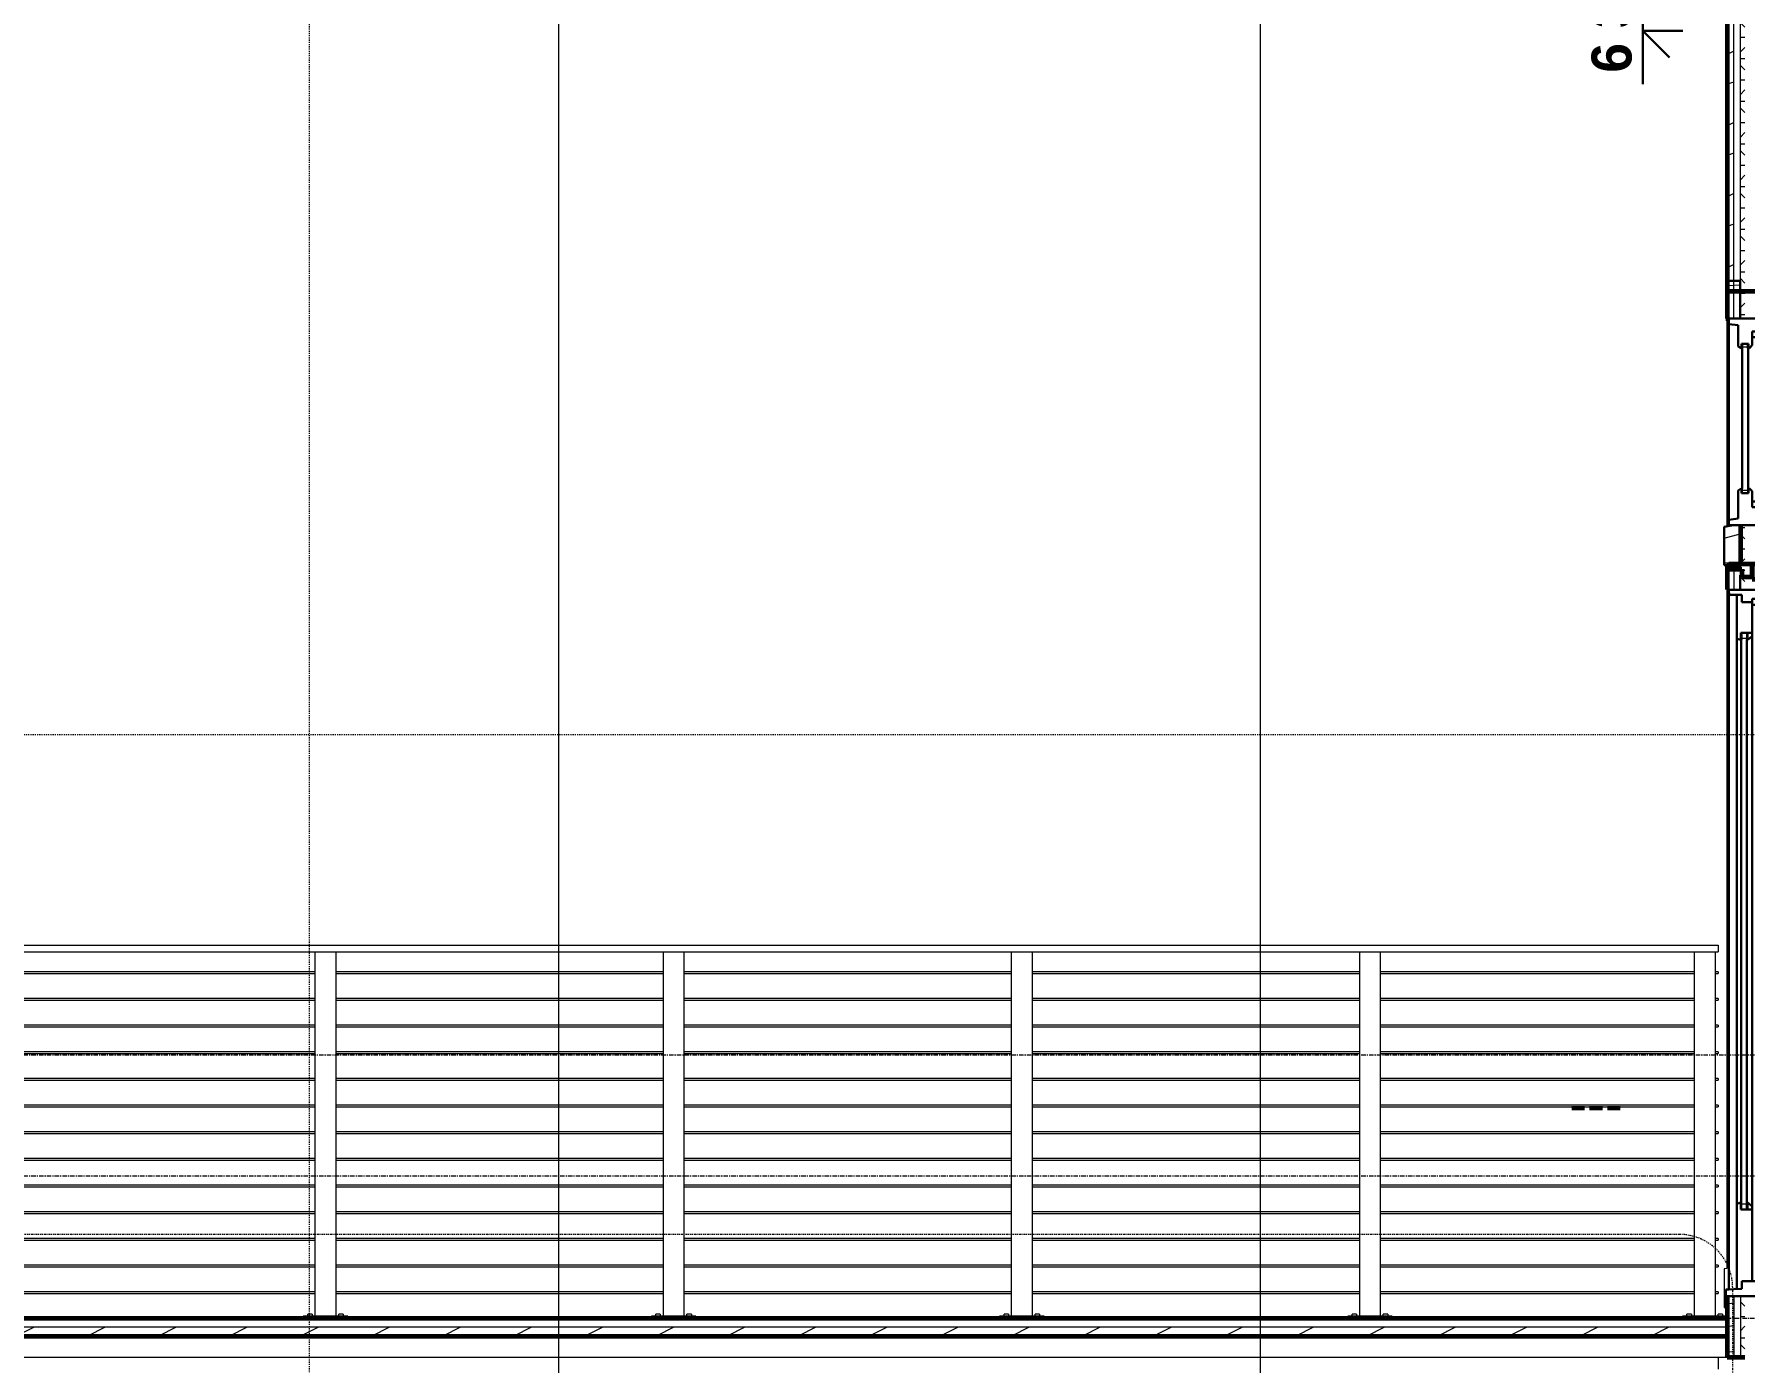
# Model space of a CAD drawing. Header units: inches. Extents: x -3225 to -1923, y -226 to 478.
# Drawn here: x -2907.8 to -2715.3, y -2.6 to 146.9 of the extents above; entities that cross this region are included whole.
import ezdxf

# ---------------------------------------------------------------- set-up
doc = ezdxf.new("R2010")
doc.units = ezdxf.units.IN
doc.header["$MEASUREMENT"] = 0
for name, pattern in [('Aligning Line 1_8_', [0.25, 0.125, -0.125]), ('Dash Dot 3_16_', [0.3125, 0.1875, -0.0625, 0, -0.0625]), ('Grid Line 1_2_', [0.875, 0.5, -0.125, 0.125, -0.125])]:
    doc.linetypes.add(name, pattern=pattern)
for name, color, linetype, lineweight in [('A-ANNO-DIMS-1', 211, 'Continuous', 30), ('A-ANNO-SYMB', 150, 'Continuous', 9), ('A-ANNO-SYMB-1', 150, 'Dash Dot 3_16_', 9), ('A-DOOR-1', 31, 'Continuous', 60), ('A-DOOR-2', 31, 'Continuous', 9), ('A-DOOR-FRAM', 31, 'Continuous', 9), ('A-DOOR-FRAM-1', 31, 'Continuous', 30), ('A-DOOR-GLAZ', 31, 'Continuous', 9), ('A-FLOR-1', 192, 'Continuous', 60), ('A-FLOR-HRAL', 11, 'Continuous', 9), ('A-FLOR-LEVL-1', 51, 'Grid Line 1_2_', 9), ('A-FLOR-MCUT', 51, 'Continuous', 18), ('A-FLOR-PATT-1', 8, 'Continuous', 9), ('A-GLAZ', 151, 'Continuous', 18), ('A-GLAZ-1', 151, 'Continuous', 9), ('A-GLAZ-2', 151, 'Continuous', 30), ('A-WALL', 113, 'Continuous', 18), ('A-WALL-1', 113, 'Continuous', 60), ('A-WALL-PATT-1', 111, 'Continuous', 9), ('G-ANNO-SYMB', 111, 'Aligning Line 1_8_', 9), ('G-ANNO-SYMB-1', 111, 'Continuous', 9), ('I-WALL-1', 2, 'Continuous', 60), ('S-FNDN', 32, 'Continuous', 18)]:
    doc.layers.add(name, color=color, linetype=linetype, lineweight=lineweight)
doc.styles.add('Century Gothic', font='ufonts.com_century-gothic.ttf', dxfattribs={"height": 4.5})
doc.styles.add('Century Gothic_B', font='GOTHICB.TTF', dxfattribs={"height": 4.5})
doc.dimstyles.new('OD__1_4__Tol__', dxfattribs={"dimscale": 12, "dimtxt": 4.698757, "dimasz": 0.5, "dimexe": 0.375, "dimexo": 0.25, "dimgap": 0.0625, "dimtad": 1, "dimrnd": 0.25, "dimzin": 3, "dimdsep": 46, "dimlunit": 4, "dimtxsty": 'Century Gothic_B', "dimblk1": 'OBLIQUE', "dimblk2": 'OBLIQUE', "dimsah": 1, "dimcen": 0.09, "dimdle": 0.375, "dimazin": 0, "dimtfac": 1, "dimtdec": 4, "dimtix": 1, "dimtmove": 0, "dimatfit": 3, "dimfxl": 1, "dimtvp": 1, "dimtfill": 1, "dimfrac": 2, "dimtolj": 1, "dimtzin": 0, "dimlwd": 30, "dimlwe": 30, "dimarcsym": 2})
pattern_1 = [(216.87, (-2622.268, 132.934), (23.9897714, 15.993643), [3.998, -35.986]), (206.565, (-2617.47, 130.535), (-7.99708, -7.99662), [8.941, -8.941]), (198.435, (-2617.47, 126.537), (-15.993845, -7.997098), [5.058, -20.23])]
pattern_2 = [(355.236, (-2625.466, 129.017), (-263.999686, 24.001546), [2.89, -286.108]), (11.31, (-2622.586, 128.777), (96.00039, 24.00041), [3.671, -118.705]), (45, (-2618.986, 129.497), (0, 24.0006), [2.715, -31.226]), (46.848, (-2617.066, 131.417), (335.998039, 360.002359), [5.264, -521.098]), (12.995, (-2613.466, 135.257), (-215.999946, -48.00138), [3.202, -316.998]), (0, (-2610.346, 135.977), (24, 24), [6, -18]), (350.538, (-2604.346, 135.977), (-120.00022, 23.99977), [2.92, -143.067]), (354.289, (-2625.466, 135.497), (-215.999717, 24.001433), [2.412, -238.785]), (0, (-2623.066, 135.257), (24, 24), [3.6, -20.4]), (28.301, (-2619.466, 135.257), (263.99984, 144.000819), [3.544, -350.812]), (52.125, (-2616.346, 136.937), (-96.00035, -120.000279), [5.473, -268.169]), (39.289, (-2612.986, 141.257), (144.000322, 119.999016), [3.411, -337.693]), (6.34, (-2610.346, 143.417), (192.000086, 23.999), [4.347, -212.983]), (348.111, (-2606.026, 143.897), (-335.999111, 72.0018444), [4.66, -461.336]), (353.29, (-2625.466, 142.937), (216.000198, -24.000742), [4.108, -406.706]), (3.367, (-2621.386, 142.457), (384.000105, 24.003305), [4.087, -404.618]), (33.69, (-2617.306, 142.697), (-47.99962, -24.00016), [4.327, -82.207]), (47.49, (-2613.706, 145.097), (239.998435, 264.001956), [3.907, -386.785]), (14.931, (-2611.066, 147.977), (264.000774, 71.99817), [3.726, -368.854]), (0, (-2607.466, 148.937), (24, 24), [2.88, -21.12]), (347.005, (-2604.586, 148.937), (215.999946, -48.001379), [3.202, -316.998]), (0, (-2618.026, 124.937), (24, 24), [0.063, -23.937]), (223.152, (-2614.666, 128.537), (360.002359, 335.998039), [5.264, -521.098]), (206.565, (-2618.506, 148.937), (-23.99974, -23.9997), [2.147, -51.519]), (188.13, (-2620.426, 147.977), (-144.00022, -23.999654), [3.394, -166.312]), (156.801, (-2623.786, 147.497), (-119.99995, 48.00137), [1.828, -180.951]), (26.565, (-2614.666, 128.537), (23.99974, 23.9997), [2.683, -50.982]), (6.71, (-2612.266, 129.737), (-216.000198, -24.000742), [4.108, -406.706]), (349.875, (-2608.186, 130.217), (407.9992525, -72.00207), [6.826, -675.804]), (349.695, (-2625.466, 126.377), (144.000477, -24.000103), [2.683, -265.645]), (15.524, (-2622.826, 125.897), (-264.000139, -71.999167), [4.484, -443.873]), (42.879, (-2618.506, 127.097), (-311.999011, -288.000354), [4.585, -453.934]), (34.695, (-2615.146, 130.217), (240.000059, 167.999216), [3.795, -375.679]), (9.462, (-2612.026, 132.377), (120.00022, 23.99977), [4.38, -141.607]), (353.418, (-2607.706, 133.097), (-408.0001485, 48.000424), [6.281, -621.859]), (351.87, (-2625.466, 132.377), (-144.00022, 23.999654), [3.394, -166.312]), (11.31, (-2622.106, 131.897), (96.00039, 24.00041), [3.671, -118.705]), (42.51, (-2618.506, 132.617), (-264.001956, -239.998435), [3.907, -386.785]), (45, (-2615.626, 135.257), (0, 24.0006), [4.412, -29.529]), (17.354, (-2612.506, 138.377), (-311.999979, -95.999553), [4.023, -398.29]), (356.633, (-2608.666, 139.577), (-384.000105, 24.003305), [4.087, -404.618]), (342.897, (-2604.586, 139.337), (239.999665, -72.00063), [3.264, -323.171]), (351.254, (-2625.466, 138.377), (168.000296, -23.999242), [3.157, -312.514]), (14.931, (-2622.346, 137.897), (264.000774, 71.99817), [3.726, -368.854]), (32.005, (-2618.746, 138.857), (-120.00072, -71.99934), [4.528, -221.887]), (49.899, (-2614.906, 141.257), (-264.0002635, -311.999605), [5.961, -590.186]), (15.945, (-2611.066, 145.817), (-96.00064, -23.99911), [3.494, -171.228]), (353.991, (-2607.706, 146.777), (240.000235, -24.000218), [4.585, -453.934]), (336.801, (-2603.146, 146.297), (119.99995, -48.00137), [1.828, -180.951]), (350.538, (-2625.466, 145.577), (-120.00022, 23.99977), [2.92, -143.067]), (10.008, (-2622.586, 145.097), (264.00047, 47.999892), [4.143, -410.161]), (37.405, (-2618.506, 145.817), (312.0020274, 239.997904), [5.136, -508.486]), (29.055, (-2614.426, 124.937), (167.999253, 96.001016), [2.471, -244.624]), (10.784, (-2612.266, 126.137), (-384.000356, -71.997667), [5.131, -507.931]), (352.875, (-2607.226, 127.097), (-168.000466, 24.000177), [5.805, -187.689])]
pattern_3 = [(0, (-2625.466, 124.937), (0, 2.399), []), (315, (-2625.466, 124.937), (2.398506, 0), [3.393, -3.393]), (45, (-2625.466, 124.937), (2.398506, 0), [3.393, -3.393])]

# ---------------------------------------------------------------- blocks, each defined once
blk = doc.blocks.new('Railing - 2_ x 1_2_ 2-1559248-Section 12')
at = {"layer": 'A-FLOR-HRAL'}
for p, q in [((-2721.02, 43.62), (-2721.02, 2.62)), ((-2718.65, 2.62), (-2718.65, 43.62)), ((-2717.34, 2.62), (-2722.34, 2.62)), ((-2722.34, 2.62), (-2722.34, 2.37)), ((-2721.84, 2.62), (-2721.84, 2.87)), ((-2721.59, 2.87), (-2721.84, 2.87)), ((-2721.34, 2.87), (-2721.59, 2.87)), ((-2721.34, 2.87), (-2721.34, 2.62)), ((-2718.34, 2.62), (-2718.34, 2.87)), ((-2718.09, 2.87), (-2718.34, 2.87)), ((-2717.84, 2.87), (-2718.09, 2.87)), ((-2717.84, 2.87), (-2717.84, 2.62))]:
    blk.add_line(p, q, dxfattribs=at)
blk = doc.blocks.new('Railing - 2_ x 1_2_ 2-V2-Section 12')
at = {"layer": 'A-FLOR-HRAL'}
for p, q in [((-3032.86, 43.62), (-3032.86, 2.62)), ((-3030.48, 2.62), (-3030.48, 43.62)), ((-3029.17, 2.62), (-3034.17, 2.62)), ((-3034.17, 2.62), (-3034.17, 2.37)), ((-3033.67, 2.62), (-3033.67, 2.87)), ((-3033.42, 2.87), (-3033.67, 2.87)), ((-3033.17, 2.87), (-3033.42, 2.87)), ((-3033.17, 2.87), (-3033.17, 2.62)), ((-3030.17, 2.62), (-3030.17, 2.87)), ((-3029.92, 2.87), (-3030.17, 2.87)), ((-3029.67, 2.87), (-3029.92, 2.87)), ((-3029.67, 2.87), (-3029.67, 2.62)), ((-3029.17, 2.37), (-3029.17, 2.62))]:
    blk.add_line(p, q, dxfattribs=at)
blk = doc.blocks.new('Railing - Railing-1114347-Section 12')
at = {"layer": 'A-FLOR-HRAL'}
for p, q in [((-3069.34, 44.38), (-2718.34, 44.38)), ((-2718.34, 44.38), (-2718.34, 43.62)), ((-3069.34, 43.62), (-2718.34, 43.62)), ((-2876.19, 41.37), (-2912.98, 41.37)), ((-2912.98, 41.19), (-2876.19, 41.19)), ((-2837.02, 41.37), (-2873.82, 41.37)), ((-2873.82, 41.19), (-2837.02, 41.19)), ((-2797.86, 41.37), (-2834.65, 41.37)), ((-2834.65, 41.19), (-2797.86, 41.19)), ((-2758.69, 41.37), (-2795.48, 41.37)), ((-2795.48, 41.19), (-2758.69, 41.19)), ((-2721.02, 41.37), (-2756.32, 41.37)), ((-2756.32, 41.19), (-2721.02, 41.19)), ((-2718.34, 41.37), (-2718.65, 41.37)), ((-2718.65, 41.19), (-2718.34, 41.19)), ((-2718.34, 41.37), (-2718.34, 41.28)), ((-2718.34, 41.28), (-2718.34, 41.19)), ((-2876.19, 38.37), (-2912.98, 38.37)), ((-2912.98, 38.19), (-2876.19, 38.19)), ((-2837.02, 38.37), (-2873.82, 38.37)), ((-2873.82, 38.19), (-2837.02, 38.19)), ((-2797.86, 38.37), (-2834.65, 38.37)), ((-2834.65, 38.19), (-2797.86, 38.19)), ((-2758.69, 38.37), (-2795.48, 38.37)), ((-2795.48, 38.19), (-2758.69, 38.19)), ((-2721.02, 38.37), (-2756.32, 38.37)), ((-2756.32, 38.19), (-2721.02, 38.19)), ((-2718.34, 38.37), (-2718.65, 38.37)), ((-2718.65, 38.19), (-2718.34, 38.19)), ((-2718.34, 38.37), (-2718.34, 38.28)), ((-2718.34, 38.28), (-2718.34, 38.19)), ((-2876.19, 35.37), (-2912.98, 35.37)), ((-2912.98, 35.19), (-2876.19, 35.19)), ((-2837.02, 35.37), (-2873.82, 35.37)), ((-2873.82, 35.19), (-2837.02, 35.19)), ((-2797.86, 35.37), (-2834.65, 35.37)), ((-2834.65, 35.19), (-2797.86, 35.19)), ((-2758.69, 35.37), (-2795.48, 35.37)), ((-2795.48, 35.19), (-2758.69, 35.19)), ((-2721.02, 35.37), (-2756.32, 35.37)), ((-2756.32, 35.19), (-2721.02, 35.19)), ((-2718.34, 35.37), (-2718.65, 35.37)), ((-2718.65, 35.19), (-2718.34, 35.19)), ((-2718.34, 35.37), (-2718.34, 35.28)), ((-2718.34, 35.28), (-2718.34, 35.19)), ((-2876.19, 32.37), (-2912.98, 32.37)), ((-2912.98, 32.19), (-2876.19, 32.19)), ((-2837.02, 32.37), (-2873.82, 32.37)), ((-2873.82, 32.19), (-2837.02, 32.19)), ((-2797.86, 32.37), (-2834.65, 32.37)), ((-2834.65, 32.19), (-2797.86, 32.19)), ((-2758.69, 32.37), (-2795.48, 32.37)), ((-2795.48, 32.19), (-2758.69, 32.19)), ((-2721.02, 32.37), (-2756.32, 32.37)), ((-2756.32, 32.19), (-2721.02, 32.19)), ((-2718.34, 32.37), (-2718.65, 32.37)), ((-2718.65, 32.19), (-2718.34, 32.19)), ((-2718.34, 32.37), (-2718.34, 32.28)), ((-2718.34, 32.28), (-2718.34, 32.19)), ((-2876.19, 29.37), (-2912.98, 29.37)), ((-2912.98, 29.19), (-2876.19, 29.19)), ((-2837.02, 29.37), (-2873.82, 29.37)), ((-2873.82, 29.19), (-2837.02, 29.19)), ((-2797.86, 29.37), (-2834.65, 29.37)), ((-2834.65, 29.19), (-2797.86, 29.19)), ((-2758.69, 29.37), (-2795.48, 29.37)), ((-2795.48, 29.19), (-2758.69, 29.19)), ((-2721.02, 29.37), (-2756.32, 29.37)), ((-2756.32, 29.19), (-2721.02, 29.19)), ((-2718.34, 29.37), (-2718.65, 29.37)), ((-2718.65, 29.19), (-2718.34, 29.19)), ((-2718.34, 29.37), (-2718.34, 29.28)), ((-2718.34, 29.28), (-2718.34, 29.19)), ((-2876.19, 26.37), (-2912.98, 26.37)), ((-2912.98, 26.19), (-2876.19, 26.19)), ((-2837.02, 26.37), (-2873.82, 26.37)), ((-2873.82, 26.19), (-2837.02, 26.19)), ((-2797.86, 26.37), (-2834.65, 26.37)), ((-2834.65, 26.19), (-2797.86, 26.19)), ((-2758.69, 26.37), (-2795.48, 26.37)), ((-2795.48, 26.19), (-2758.69, 26.19)), ((-2721.02, 26.37), (-2756.32, 26.37)), ((-2756.32, 26.19), (-2721.02, 26.19)), ((-2718.34, 26.37), (-2718.65, 26.37)), ((-2718.65, 26.19), (-2718.34, 26.19)), ((-2718.34, 26.37), (-2718.34, 26.28)), ((-2718.34, 26.28), (-2718.34, 26.19)), ((-2876.19, 23.37), (-2912.98, 23.37)), ((-2912.98, 23.19), (-2876.19, 23.19)), ((-2837.02, 23.37), (-2873.82, 23.37)), ((-2873.82, 23.19), (-2837.02, 23.19)), ((-2797.86, 23.37), (-2834.65, 23.37)), ((-2834.65, 23.19), (-2797.86, 23.19)), ((-2758.69, 23.37), (-2795.48, 23.37)), ((-2795.48, 23.19), (-2758.69, 23.19)), ((-2721.02, 23.37), (-2756.32, 23.37)), ((-2756.32, 23.19), (-2721.02, 23.19)), ((-2718.34, 23.37), (-2718.65, 23.37)), ((-2718.65, 23.19), (-2718.34, 23.19)), ((-2718.34, 23.37), (-2718.34, 23.28)), ((-2718.34, 23.28), (-2718.34, 23.19)), ((-2876.19, 20.37), (-2912.98, 20.37)), ((-2912.98, 20.19), (-2876.19, 20.19)), ((-2837.02, 20.37), (-2873.82, 20.37)), ((-2873.82, 20.19), (-2837.02, 20.19)), ((-2797.86, 20.37), (-2834.65, 20.37)), ((-2834.65, 20.19), (-2797.86, 20.19)), ((-2758.69, 20.37), (-2795.48, 20.37)), ((-2795.48, 20.19), (-2758.69, 20.19)), ((-2721.02, 20.37), (-2756.32, 20.37)), ((-2756.32, 20.19), (-2721.02, 20.19)), ((-2718.34, 20.37), (-2718.65, 20.37)), ((-2718.65, 20.19), (-2718.34, 20.19)), ((-2718.34, 20.37), (-2718.34, 20.28)), ((-2718.34, 20.28), (-2718.34, 20.19)), ((-2876.19, 17.37), (-2912.98, 17.37)), ((-2837.02, 17.37), (-2873.82, 17.37)), ((-2797.86, 17.37), (-2834.65, 17.37)), ((-2758.69, 17.37), (-2795.48, 17.37)), ((-2721.02, 17.37), (-2756.32, 17.37)), ((-2718.34, 17.37), (-2718.65, 17.37)), ((-2718.34, 17.37), (-2718.34, 17.28)), ((-2912.98, 17.19), (-2876.19, 17.19)), ((-2873.82, 17.19), (-2837.02, 17.19)), ((-2834.65, 17.19), (-2797.86, 17.19)), ((-2795.48, 17.19), (-2758.69, 17.19)), ((-2756.32, 17.19), (-2721.02, 17.19)), ((-2718.65, 17.19), (-2718.34, 17.19)), ((-2718.34, 17.28), (-2718.34, 17.19)), ((-2876.19, 14.37), (-2912.98, 14.37)), ((-2912.98, 14.19), (-2876.19, 14.19)), ((-2837.02, 14.37), (-2873.82, 14.37)), ((-2873.82, 14.19), (-2837.02, 14.19)), ((-2797.86, 14.37), (-2834.65, 14.37)), ((-2834.65, 14.19), (-2797.86, 14.19)), ((-2758.69, 14.37), (-2795.48, 14.37)), ((-2795.48, 14.19), (-2758.69, 14.19)), ((-2721.02, 14.37), (-2756.32, 14.37)), ((-2756.32, 14.19), (-2721.02, 14.19)), ((-2718.34, 14.37), (-2718.65, 14.37)), ((-2718.65, 14.19), (-2718.34, 14.19)), ((-2718.34, 14.37), (-2718.34, 14.28)), ((-2718.34, 14.28), (-2718.34, 14.19)), ((-2876.19, 11.37), (-2912.98, 11.37)), ((-2912.98, 11.19), (-2876.19, 11.19)), ((-2837.02, 11.37), (-2873.82, 11.37)), ((-2873.82, 11.19), (-2837.02, 11.19)), ((-2797.86, 11.37), (-2834.65, 11.37)), ((-2834.65, 11.19), (-2797.86, 11.19)), ((-2758.69, 11.37), (-2795.48, 11.37)), ((-2795.48, 11.19), (-2758.69, 11.19)), ((-2721.02, 11.37), (-2756.32, 11.37)), ((-2756.32, 11.19), (-2721.02, 11.19)), ((-2718.34, 11.37), (-2718.65, 11.37)), ((-2718.65, 11.19), (-2718.34, 11.19)), ((-2718.34, 11.37), (-2718.34, 11.28)), ((-2718.34, 11.28), (-2718.34, 11.19)), ((-2876.19, 8.37), (-2912.98, 8.37)), ((-2912.98, 8.19), (-2876.19, 8.19)), ((-2837.02, 8.37), (-2873.82, 8.37)), ((-2873.82, 8.19), (-2837.02, 8.19)), ((-2797.86, 8.37), (-2834.65, 8.37)), ((-2834.65, 8.19), (-2797.86, 8.19)), ((-2758.69, 8.37), (-2795.48, 8.37)), ((-2795.48, 8.19), (-2758.69, 8.19)), ((-2721.02, 8.37), (-2756.32, 8.37)), ((-2756.32, 8.19), (-2721.02, 8.19)), ((-2718.34, 8.37), (-2718.65, 8.37)), ((-2718.65, 8.19), (-2718.34, 8.19)), ((-2718.34, 8.37), (-2718.34, 8.28)), ((-2718.34, 8.28), (-2718.34, 8.19)), ((-2876.19, 5.37), (-2912.98, 5.37)), ((-2912.98, 5.19), (-2876.19, 5.19)), ((-2837.02, 5.37), (-2873.82, 5.37)), ((-2873.82, 5.19), (-2837.02, 5.19)), ((-2797.86, 5.37), (-2834.65, 5.37)), ((-2834.65, 5.19), (-2797.86, 5.19)), ((-2758.69, 5.37), (-2795.48, 5.37)), ((-2795.48, 5.19), (-2758.69, 5.19)), ((-2721.02, 5.37), (-2756.32, 5.37)), ((-2756.32, 5.19), (-2721.02, 5.19)), ((-2718.34, 5.37), (-2718.65, 5.37)), ((-2718.65, 5.19), (-2718.34, 5.19)), ((-2718.34, 5.37), (-2718.34, 5.28)), ((-2718.34, 5.28), (-2718.34, 5.19))]:
    blk.add_line(p, q, dxfattribs=at)
for name, p in [('Railing - 2_ x 1_2_ 2-V2-Section 12', (156.67, 0)), ('Railing - 2_ x 1_2_ 2-V2-Section 12', (195.83, 0)), ('Railing - 2_ x 1_2_ 2-V2-Section 12', (235, 0)), ('Railing - 2_ x 1_2_ 2-V2-Section 12', (274.17, 0)), ('Railing - 2_ x 1_2_ 2-1559248-Section 12', (0, 0))]:
    blk.add_blockref(name, p)
blk = doc.blocks.new('Window-Picture-Andersen-A_Series - APW4420-2457582-Section 12')
at = {"layer": 'A-GLAZ-1'}
blk.add_line((-2717.34, 114.63), (-2717.34, 91.49), dxfattribs=at)
blk = doc.blocks.new('Door-Outswing-Andersen-A_Series-Double - FWOD5468-2447200-Section 12')
at = {"layer": 'A-DOOR-GLAZ'}
h = blk.add_hatch(dxfattribs=at)
h.set_pattern_fill('FP_8', color=256, style=0, pattern_type=2)
h.set_pattern_definition(pattern_2)
h.paths.add_polyline_path([(-2714.5, 85.56), (-2712.95, 85.56), (-2712.95, 86.23), (-2711.27, 86.23), (-2711.27, 87.25), (-2714.5, 87.25), (-2714.5, 85.6)], flags=0)
at = {"layer": 'A-DOOR-1'}
for p, q in [((-2717.15, 87.25), (-2717.15, 86.68)), ((-2714.5, 87.25), (-2717.15, 87.25)), ((-2717.15, 86.68), (-2715.68, 86.68)), ((-2715.68, 86.68), (-2715.68, 85.83)), ((-2711.27, 87.25), (-2714.5, 87.25)), ((-2714.5, 87.25), (-2714.5, 85.56)), ((-2714.5, 85.83), (-2714.5, 87.25)), ((-2711.27, 86.23), (-2711.27, 87.25)), ((-2715.68, 85.83), (-2714.5, 85.83)), ((-2714.5, 85.56), (-2712.95, 85.56)), ((-2712.95, 85.56), (-2712.95, 86.23)), ((-2712.95, 86.23), (-2711.27, 86.23))]:
    blk.add_line(p, q, dxfattribs=at)
at = {"layer": 'A-DOOR-FRAM'}
for p, q in [((-2709.09, 4.88), (-2709.09, 86.06)), ((-2709.09, 86.06), (-2708.46, 86.06)), ((-2708.46, 86.06), (-2708.46, 4.88)), ((-2711.27, 4.88), (-2711.27, 84.25)), ((-2711.27, 84.25), (-2709.09, 84.25)), ((-2711.27, 83.62), (-2709.09, 83.62)), ((-2709.09, 84.25), (-2709.09, 4.88)), ((-2709.09, 83.62), (-2708.46, 83.62)), ((-2709.09, 4.88), (-2711.27, 4.88)), ((-2708.46, 4.88), (-2709.09, 4.88))]:
    blk.add_line(p, q, dxfattribs=at)
at = {"layer": 'A-DOOR-FRAM-1'}
for p, q in [((-2715.84, 86), (-2715.84, 84.37)), ((-2715.84, 84.72), (-2715.84, 84.37)), ((-2717.15, 5.62), (-2717.15, 84.37)), ((-2717.15, 84.37), (-2711.27, 84.37)), ((-2717, 83.89), (-2717.15, 83.89)), ((-2717, 83.81), (-2717, 83.89)), ((-2717, 83.81), (-2715.68, 83.81)), ((-2716.22, 83.81), (-2716.22, 5.69)), ((-2715.68, 82.95), (-2715.68, 83.81)), ((-2714.5, 82.95), (-2715.68, 82.95)), ((-2714.5, 83.36), (-2714.5, 82.68)), ((-2712.95, 83.36), (-2714.5, 83.36)), ((-2714.5, 82.95), (-2714.5, 6.56)), ((-2712.95, 83.04), (-2713.48, 82.68)), ((-2712.95, 83.04), (-2712.95, 83.36)), ((-2711.27, 83.36), (-2712.95, 83.36)), ((-2711.27, 84.37), (-2711.27, 4.88)), ((-2713.48, 82.68), (-2714.5, 82.68)), ((-2714.5, 79.5), (-2715.8, 79.5)), ((-2715.8, 79.5), (-2715.8, 78.75)), ((-2715.04, 78.75), (-2715.04, 79.5)), ((-2714.5, 79.14), (-2714.96, 78.75)), ((-2715.89, 78.75), (-2716.22, 78.86)), ((-2715.8, 78.75), (-2715.89, 78.75)), ((-2714.96, 78.75), (-2715.04, 78.75)), ((-2715.89, 15.38), (-2716.22, 15.26)), ((-2715.8, 15.38), (-2715.89, 15.38)), ((-2715.8, 14.63), (-2715.8, 15.38)), ((-2714.5, 14.63), (-2715.8, 14.63)), ((-2715.04, 15.38), (-2714.96, 15.38)), ((-2715.04, 14.63), (-2715.04, 15.38)), ((-2714.96, 15.38), (-2714.5, 14.98)), ((-2715.68, 5.72), (-2715.68, 6.56)), ((-2715.68, 6.56), (-2713.73, 6.56)), ((-2713.73, 6.02), (-2713.73, 6.56)), ((-2712.02, 6.02), (-2713.73, 6.02)), ((-2711.27, 5.77), (-2712.02, 6.02)), ((-2715.68, 5.72), (-2717.48, 5.62)), ((-2717.48, 4.88), (-2717.48, 5.62)), ((-2717.48, 5.62), (-2717.15, 5.62)), ((-2717.48, 5.62), (-2717.48, 4.88)), ((-2711.27, 4.88), (-2717.48, 4.88)), ((-2711.27, 4.88), (-2711.27, 5.77))]:
    blk.add_line(p, q, dxfattribs=at)
at = {"layer": 'A-DOOR-GLAZ'}
for p, q in [((-2715.68, 79.5), (-2715.68, 78.75)), ((-2715.16, 79.5), (-2715.16, 78.75)), ((-2715.8, 15.38), (-2715.8, 78.75)), ((-2715.16, 78.87), (-2715.68, 78.87)), ((-2715.68, 15.38), (-2715.68, 78.75)), ((-2715.16, 15.38), (-2715.16, 78.75)), ((-2715.04, 15.38), (-2715.04, 78.75)), ((-2715.68, 14.63), (-2715.68, 15.38)), ((-2715.16, 15.25), (-2715.68, 15.25)), ((-2715.16, 14.63), (-2715.16, 15.38))]:
    blk.add_line(p, q, dxfattribs=at)
blk = doc.blocks.new('Window-Picture-Andersen-A_Series - APW4420-V5-Section 12')
at = {"layer": 'A-GLAZ-1'}
h = blk.add_hatch(dxfattribs=at)
h.set_pattern_fill('FP_8', color=256, style=0, pattern_type=2)
h.set_pattern_definition(pattern_2)
h.paths.add_polyline_path([(-2715.84, 87.13), (-2715.84, 91.63), (-2716.59, 91.63), (-2717.65, 91.44), (-2717.65, 87.13)], flags=0)
h.paths.add_polyline_path([(-2717.15, 114.63), (-2717.15, 114.88), (-2715.84, 114.88), (-2715.84, 119.13), (-2717.34, 119.13), (-2717.34, 114.63)], flags=0)
h = blk.add_hatch(dxfattribs=at)
h.set_pattern_fill('FP_8', color=256, style=0, pattern_type=2)
h.set_pattern_definition(pattern_2)
h.paths.add_polyline_path([(-2710.31, 91.63), (-2709.21, 91.63), (-2709.21, 92.25), (-2711.27, 92.25), (-2711.27, 92.22), (-2711.93, 92.22), (-2711.93, 91.63), (-2711.27, 91.63)], flags=0)
h.paths.add_polyline_path([(-2711.27, 114.84), (-2709.21, 114.84), (-2709.21, 114.88), (-2711.27, 114.88)], flags=0)
for p, q in [((-2709.09, 116.41), (-2708.46, 116.41)), ((-2709.09, 90.69), (-2709.09, 116.41)), ((-2708.46, 116.41), (-2708.46, 90.69)), ((-2711.27, 114.84), (-2709.09, 114.84)), ((-2711.27, 92.25), (-2711.27, 114.84)), ((-2711.27, 114.16), (-2709.09, 114.16)), ((-2709.09, 114.84), (-2709.09, 92.25)), ((-2709.09, 114.16), (-2708.46, 114.16)), ((-2715.58, 112.04), (-2715.58, 111.56)), ((-2715.58, 111.71), (-2715.05, 111.71)), ((-2715.05, 111.56), (-2715.05, 112.04)), ((-2715.7, 111.56), (-2715.7, 95.74)), ((-2715.58, 111.56), (-2715.58, 95.74)), ((-2715.05, 111.56), (-2715.05, 95.74)), ((-2714.93, 111.56), (-2714.93, 95.74)), ((-2715.58, 95.24), (-2715.58, 95.74)), ((-2715.58, 95.57), (-2715.05, 95.57)), ((-2715.05, 95.74), (-2715.05, 95.24)), ((-2711.27, 92.94), (-2709.09, 92.94)), ((-2709.09, 92.94), (-2708.46, 92.94)), ((-2709.09, 92.25), (-2711.27, 92.25)), ((-2708.46, 90.69), (-2709.09, 90.69))]:
    blk.add_line(p, q, dxfattribs=at)
at = {"layer": 'A-GLAZ-2'}
for p, q in [((-2715.84, 119.13), (-2717.34, 119.13)), ((-2717.34, 119.13), (-2717.34, 114.63)), ((-2715.84, 114.88), (-2715.84, 119.13)), ((-2715.84, 116.5), (-2715.84, 114.88)), ((-2717.34, 114.63), (-2717.15, 114.63)), ((-2717.15, 114.88), (-2711.27, 114.88)), ((-2717.15, 91.63), (-2717.15, 114.88)), ((-2716.08, 114.13), (-2717.15, 114.25)), ((-2716.08, 111.75), (-2716.08, 114.13)), ((-2711.43, 113.44), (-2711.27, 113.6)), ((-2711.27, 114.88), (-2711.27, 92.22)), ((-2709.21, 114.88), (-2711.27, 114.88)), ((-2709.21, 114.84), (-2709.21, 114.88)), ((-2715.74, 111.56), (-2716.08, 111.75)), ((-2715.7, 112.04), (-2714.93, 112.04)), ((-2715.7, 112.04), (-2715.7, 111.56)), ((-2714.93, 112.04), (-2714.93, 111.56)), ((-2714.49, 111.88), (-2714.81, 111.56)), ((-2714.49, 113.44), (-2714.49, 111.88)), ((-2711.43, 113.44), (-2714.49, 113.44)), ((-2714.49, 112.79), (-2713.26, 112.79)), ((-2713.26, 112.79), (-2713.26, 113.02)), ((-2713.26, 113.02), (-2711.94, 113.02)), ((-2711.94, 113.02), (-2711.78, 113.17)), ((-2711.78, 113.17), (-2711.78, 113.44)), ((-2715.7, 111.56), (-2715.74, 111.56)), ((-2714.81, 111.56), (-2714.93, 111.56)), ((-2716.08, 95.54), (-2715.74, 95.74)), ((-2716.08, 92.37), (-2716.08, 95.54)), ((-2715.74, 95.74), (-2715.7, 95.74)), ((-2715.7, 95.74), (-2715.7, 95.24)), ((-2715.7, 95.24), (-2714.93, 95.24)), ((-2714.93, 95.24), (-2714.93, 95.74)), ((-2714.93, 95.74), (-2714.8, 95.74)), ((-2714.8, 95.74), (-2714.49, 95.44)), ((-2714.49, 95.44), (-2714.49, 93.65)), ((-2714.49, 94.3), (-2713.26, 94.3)), ((-2713.26, 94.3), (-2713.26, 94.08)), ((-2716.08, 92.37), (-2717.15, 92.25)), ((-2714.49, 93.65), (-2711.43, 93.65)), ((-2713.26, 94.08), (-2711.93, 94.08)), ((-2711.93, 94.08), (-2711.78, 93.93)), ((-2711.78, 93.93), (-2711.78, 93.65)), ((-2711.43, 93.65), (-2711.27, 93.49)), ((-2716.59, 91.63), (-2717.65, 91.44)), ((-2717.65, 91.44), (-2717.65, 87.13)), ((-2711.93, 91.63), (-2717.15, 91.63)), ((-2715.84, 91.63), (-2715.84, 90)), ((-2715.84, 91.63), (-2715.84, 90)), ((-2715.84, 87.13), (-2715.84, 91.63)), ((-2711.93, 92.22), (-2711.93, 91.63)), ((-2711.27, 92.22), (-2711.93, 92.22)), ((-2711.93, 91.63), (-2709.21, 91.63)), ((-2709.21, 91.63), (-2709.21, 92.25)), ((-2717.65, 87.13), (-2715.84, 87.13))]:
    blk.add_line(p, q, dxfattribs=at)
blk = doc.blocks.new('Window-Casement-Andersen-A_Series - ACW2664-2462044-Section 12')
at = {"layer": 'A-GLAZ-1'}
for p, q in [((-2717.34, 84.37), (-2717.34, 7.99)), ((-2717.34, 7.99), (-2717.65, 7.94)), ((-2717.65, 7.94), (-2717.65, 3.62)), ((-2717.65, 3.62), (-2717.34, 3.62))]:
    blk.add_line(p, q, dxfattribs=at)
blk = doc.blocks.new('Section - Callout Head-565430-Section 12')
at = {"layer": 'A-ANNO-SYMB', "insert": (-2735.08, 28.79), "char_height": 4.5, "width": 7.7265, "attachment_point": 1, "style": 'Century Gothic'}
blk.add_mtext('---', dxfattribs=at)
blk = doc.blocks.new('_Oblique')
at = {"color": 0, "linetype": 'ByBlock', "lineweight": -2}
blk.add_line((-0.5, -0.5), (0.5, 0.5), dxfattribs=at)
blk = doc.blocks.new('DIMBLOCK5-Section 12')
at = {"layer": 'A-ANNO-DIMS-1', "color": 0, "lineweight": 30, "transparency": 16777216}
for p, q in [((-2726.79, 154.06), (-2726.79, 160.06)), ((-2721.34, 154.06), (-2731.29, 154.06)), ((-2726.79, 147.25), (-2726.79, 154.06)), ((-2728.04, 147.25), (-2722.29, 147.25)), ((-2726.79, 147.25), (-2726.79, 141.25))]:
    blk.add_line(p, q, dxfattribs=at)
at = {"layer": 'Defpoints', "color": 0, "transparency": 16777216}
blk.add_point((-2718.34, 154.06), dxfattribs=at)
at = {"layer": 'A-ANNO-DIMS-1', "color": 0, "lineweight": 30, "transparency": 16777216, "xscale": 5.999999999999999, "yscale": 5.999999999999999, "zscale": 5.999999999999999}
for p, rotation in [((-2726.79, 154.06), 270), ((-2726.79, 147.25), 90)]:
    blk.add_blockref('_Oblique', p, dxfattribs=dict(at, rotation=rotation))
at = {"layer": 'A-ANNO-DIMS-1', "color": 0, "transparency": 16777216, "insert": (-2730.26, 150.66), "char_height": 4.5, "attachment_point": 5, "rotation": 90, "style": 'Century Gothic_B', "bg_fill": 3, "box_fill_scale": 1.25, "bg_fill_color": 256, "bg_fill_true_color": 13158600, "bg_fill_transparency": 0}
blk.add_mtext('\\A1;6 3/4"', dxfattribs=at)
at = {"layer": 'Defpoints', "color": 0, "transparency": 16777216}
for p in [(-2726.79, 154.06), (-2731.04, 147.25)]:
    blk.add_point(p, dxfattribs=at)

msp = doc.modelspace()

# ---------------------------------------------------------------- hatches: boundary and pattern name
at = {"layer": 'A-FLOR-PATT-1'}
h = msp.add_hatch(dxfattribs=at)
h.set_pattern_fill('FP_5', color=256, style=0, pattern_type=2)
h.set_pattern_definition(pattern_1)
h.paths.add_polyline_path([(-2891.93422, 0.375), (-2717.33668, 0.375), (-2717.33668, 1.375), (-3074.33668, 1.375), (-3074.33668, 0.375), (-2910.09617, 0.375)], flags=0)
at = {"layer": 'A-WALL-PATT-1'}
h = msp.add_hatch(dxfattribs=at)
h.set_pattern_fill('FP_5', color=256, style=0, pattern_type=2)
h.set_pattern_definition(pattern_1)
h.paths.add_polyline_path([(-2717.33668, 117.9375), (-2716.58668, 117.9375), (-2716.58668, 149.9375), (-2717.33668, 149.9375), (-2717.33668, 118.56092)], flags=0)
h.paths.add_polyline_path([(-2717.33668, 241.4375), (-2716.58668, 241.4375), (-2716.58668, 370.11785), (-2717.33668, 370.11785), (-2717.33668, 241.44883)], flags=0)
h = msp.add_hatch(dxfattribs=at)
h.set_pattern_fill('FP_4', color=256, style=0, pattern_type=2)
h.set_pattern_definition(pattern_3)
h.paths.add_polyline_path([(-2715.83668, 117.9375), (-2715.33668, 117.9375), (-2715.33668, 154.4375), (-2715.83668, 154.4375), (-2715.83668, 118.56092)], flags=0)
h.paths.add_polyline_path([(-2715.83668, 193.6875), (-2715.33668, 193.6875), (-2715.33668, 197.9375), (-2715.83668, 197.9375), (-2715.83668, 193.9012)], flags=0)
h.paths.add_polyline_path([(-2715.83668, 237.1875), (-2715.33668, 237.1875), (-2715.33668, 356.32927), (-2715.83668, 356.32927), (-2715.83668, 241.4375)], flags=0)
h = msp.add_hatch(dxfattribs=at)
h.set_pattern_fill('FP_8', color=256, style=0, pattern_type=2)
h.set_pattern_definition(pattern_2)
h.paths.add_polyline_path([(-2716.58668, -2), (-2716.58668, 4.875), (-2717.33668, 4.875), (-2717.33668, -2)], flags=0)
h.paths.add_polyline_path([(-2717.33668, 84.375), (-2716.58668, 84.375), (-2716.58668, 87.125), (-2717.33668, 87.125), (-2717.33668, 85.59955)], flags=0)
h.paths.add_polyline_path([(-2717.14868, 114.875), (-2716.58668, 114.875), (-2716.58668, 117.9375), (-2717.33668, 117.9375), (-2717.33668, 114.875)], flags=0)
h = msp.add_hatch(dxfattribs=at)
h.set_pattern_fill('FP_4', color=256, style=0, pattern_type=2)
h.set_pattern_definition(pattern_3)
h.paths.add_polyline_path([(-2715.33668, -2), (-2715.33668, 4.875), (-2715.83668, 4.875), (-2715.83668, -2)], flags=0)
h.paths.add_polyline_path([(-2715.33668, 84.375), (-2715.33668, 91.625), (-2715.83668, 91.625), (-2715.83668, 84.375)], flags=0)
h.paths.add_polyline_path([(-2715.33668, 114.875), (-2715.33668, 117.9375), (-2715.83668, 117.9375), (-2715.83668, 114.875)], flags=0)
h = msp.add_hatch(dxfattribs=at)
h.set_pattern_fill('FP_1', color=256, style=0, pattern_type=2)
h.set_pattern_definition([(0, (-2625.466, 124.937), (15.36, 3.84), [0.634, -10.886, 0.634, -10.886, -61.44]), (0, (-2625.466, 124.937), (15.36, 3.84), [-23.04, 0.634, -22.406, 0.634, -10.886, -26.88]), (0, (-2625.466, 124.937), (15.36, 3.84), [-57.6, 0.634, -7.046, 0.634, -18.566]), (120, (-2619.706, 126.857), (-11.005538, 11.38215), [0.634, -10.886, 0.634, -10.886, -61.44]), (120, (-2619.706, 126.857), (-11.005538, 11.38215), [-23.04, 0.634, -22.406, 0.634, -10.886, -26.88]), (120, (-2619.706, 126.857), (-11.005538, 11.38215), [-57.6, 0.634, -7.046, 0.634, -18.566]), (240, (-2617.786, 134.537), (-4.354462, -15.22215), [0.634, -10.886, 0.634, -10.886, -61.44]), (240, (-2617.786, 134.537), (-4.354462, -15.22215), [-23.04, 0.634, -22.406, 0.634, -10.886, -26.88]), (240, (-2617.786, 134.537), (-4.354462, -15.22215), [-57.6, 0.634, -7.046, 0.634, -18.566])])
h.paths.add_polyline_path([(-2666.33668, -122), (-2666.33668, -116), (-2715.33668, -116.0015), (-2934.71058, -122), (-2790.05263, -122), (-2715.33668, -119.95699), (-2715.33668, -122), (-2710.31476, -122)], flags=0)
h.paths.add_polyline_path([(-2666.33668, -9.55615), (-2666.33668, -8.5), (-2709.21168, -8.5), (-2709.21168, -9.55615)], flags=0)
h.paths.add_polyline_path([(-2715.33668, -8.5), (-2715.33668, -2), (-2718.33668, -2), (-2718.33668, -3.34717), (-2715.58668, -3.34717), (-2715.58668, -8.5)], flags=0)

# ---------------------------------------------------------------- linework, layer by layer
at = {"layer": 'A-ANNO-SYMB-1'}
for p, q in [((-2722.69572, 11.83246), (-3077.8591, 11.83246)), ((-2716.69572, -20.959), (-2716.69572, 5.83246))]:
    msp.add_line(p, q, dxfattribs=at)
msp.add_arc((-2722.69572, 5.83246), 6, 0, 90, dxfattribs=at)
at = {"layer": 'A-FLOR-1'}
for p, q in [((-2717.33668, 2.375), (-3074.33668, 2.375)), ((-3074.33668, 0.375), (-2717.33668, 0.375))]:
    msp.add_line(p, q, dxfattribs=at)
at = {"layer": 'A-FLOR-LEVL-1'}
for p, q in [((-1935.47917, 32), (-3194.57025, 32)), ((-1935.47917, 18.375), (-3194.57025, 18.375)), ((-1935.47917, 2.375), (-3194.57025, 2.375))]:
    msp.add_line(p, q, dxfattribs=at)
at = {"layer": 'A-FLOR-MCUT'}
msp.add_line((-2717.33668, 1.375), (-3074.33668, 1.375), dxfattribs=at)
at = {"layer": 'A-WALL'}
for p, q in [((-2716.58668, 114.875), (-2716.58668, 149.9375)), ((-2715.83668, 114.875), (-2715.83668, 149.9375)), ((-2716.58668, 87.125), (-2716.58668, 84.375)), ((-2715.83668, 87.125), (-2715.83668, 84.375)), ((-2716.58668, 4.875), (-2716.58668, -2)), ((-2715.83668, 4.875), (-2715.83668, -2))]:
    msp.add_line(p, q, dxfattribs=at)
at = {"layer": 'A-WALL-1'}
for p, q in [((-2709.08668, 117.9375), (-2717.33668, 117.9375)), ((-2717.33668, 117.9375), (-2717.33668, 114.875)), ((-2717.33668, 114.875), (-2717.14868, 114.875)), ((-2715.83668, 91.625), (-2715.83668, 87.125)), ((-2715.83668, 87.125), (-2717.33668, 87.125)), ((-2717.33668, 87.125), (-2717.33668, 84.375)), ((-2717.33668, 84.375), (-2717.14918, 84.375)), ((-2717.33668, 4.875), (-2717.33668, -2)), ((-2717.33668, -2), (-2715.33668, -2))]:
    msp.add_line(p, q, dxfattribs=at)
at = {"layer": 'G-ANNO-SYMB'}
for p, q in [((-2876.84459, 405.76985), (-2876.84459, -182.48287)), ((-3146.20147, 68.08485), (-2664.96488, 68.08485))]:
    msp.add_line(p, q, dxfattribs=at)
at = {"layer": 'G-ANNO-SYMB-1'}
for p, q in [((-2848.79874, 384.37598), (-2848.79874, -196.89908)), ((-2769.84056, 375.75802), (-2769.84056, -162.07487))]:
    msp.add_line(p, q, dxfattribs=at)
at = {"layer": 'I-WALL-1'}
msp.add_line((-2717.33668, 149.9375), (-2717.33668, 117.9375), dxfattribs=at)
at = {"layer": 'S-FNDN'}
for p, q in [((-3064.33668, -2), (-2717.33668, -2)), ((-2718.33668, -2), (-2718.33668, -3.34717))]:
    msp.add_line(p, q, dxfattribs=at)

# ---------------------------------------------------------------- block references
at = {"layer": 'A-ANNO-SYMB'}
msp.add_blockref('Section - Callout Head-565430-Section 12', (0, 0), dxfattribs=at)
at = {"layer": 'A-DOOR-2'}
msp.add_blockref('Door-Outswing-Andersen-A_Series-Double - FWOD5468-2447200-Section 12', (0, 0), dxfattribs=at)
at = {"layer": 'A-FLOR-HRAL'}
msp.add_blockref('Railing - Railing-1114347-Section 12', (0, 0), dxfattribs=at)
at = {"layer": 'A-GLAZ'}
for name in ['Window-Picture-Andersen-A_Series - APW4420-2457582-Section 12', 'Window-Casement-Andersen-A_Series - ACW2664-2462044-Section 12']:
    msp.add_blockref(name, (0, 0), dxfattribs=at)
at = {"layer": 'A-GLAZ-1'}
msp.add_blockref('Window-Picture-Andersen-A_Series - APW4420-V5-Section 12', (0, 0), dxfattribs=at)

# ---------------------------------------------------------------- dimensions: what is measured, and where the dimension line sits
at = {"layer": 'A-ANNO-DIMS-1'}
dim = msp.add_linear_dim(base=(-2726.79456, 154.0625), p1=(-2731.0372, 147.25), p2=(-2718.33668, 154.0625), angle=90, dimstyle='OD__1_4__Tol__', override={"dimpost": '<>', "dimfxl": 14.412261}, dxfattribs=at)
dim.commit()
dim.dimension.update_dxf_attribs({"geometry": 'DIMBLOCK5-Section 12', "text_midpoint": (-2730.25955, 150.65625)})

doc.saveas('drawing.dxf')
